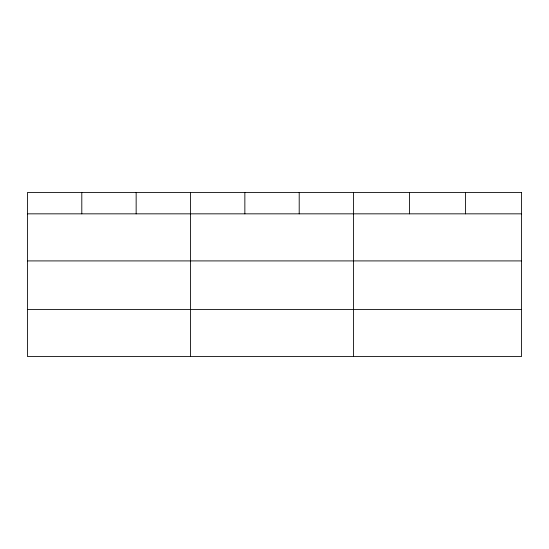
<?xml version="1.0" encoding="UTF-8"?>
<svg xmlns="http://www.w3.org/2000/svg" width="549" height="549" viewBox="0 0 549 549"><rect width="100%" height="100%" fill="white"/><g stroke="black" fill="none" stroke-linecap="round" stroke-linejoin="round"><path stroke-width="0.82" d="M27.45 213.836L521.55 213.836M27.45 260.912L521.55 260.912M27.45 309.423L521.55 309.423M465.552 192.5L465.552 213.836M409.554 192.5L409.554 213.836M353.556 192.5L353.556 356.5M299.205 192.5L299.205 213.836M244.854 192.5L244.854 213.836M190.503 192.5L190.503 356.5M136.152 192.5L136.152 213.836M81.801 192.5L81.801 213.836M521.55 192.5L27.45 192.5L27.45 356.5L521.55 356.5L521.55 192.5"/></g></svg>
